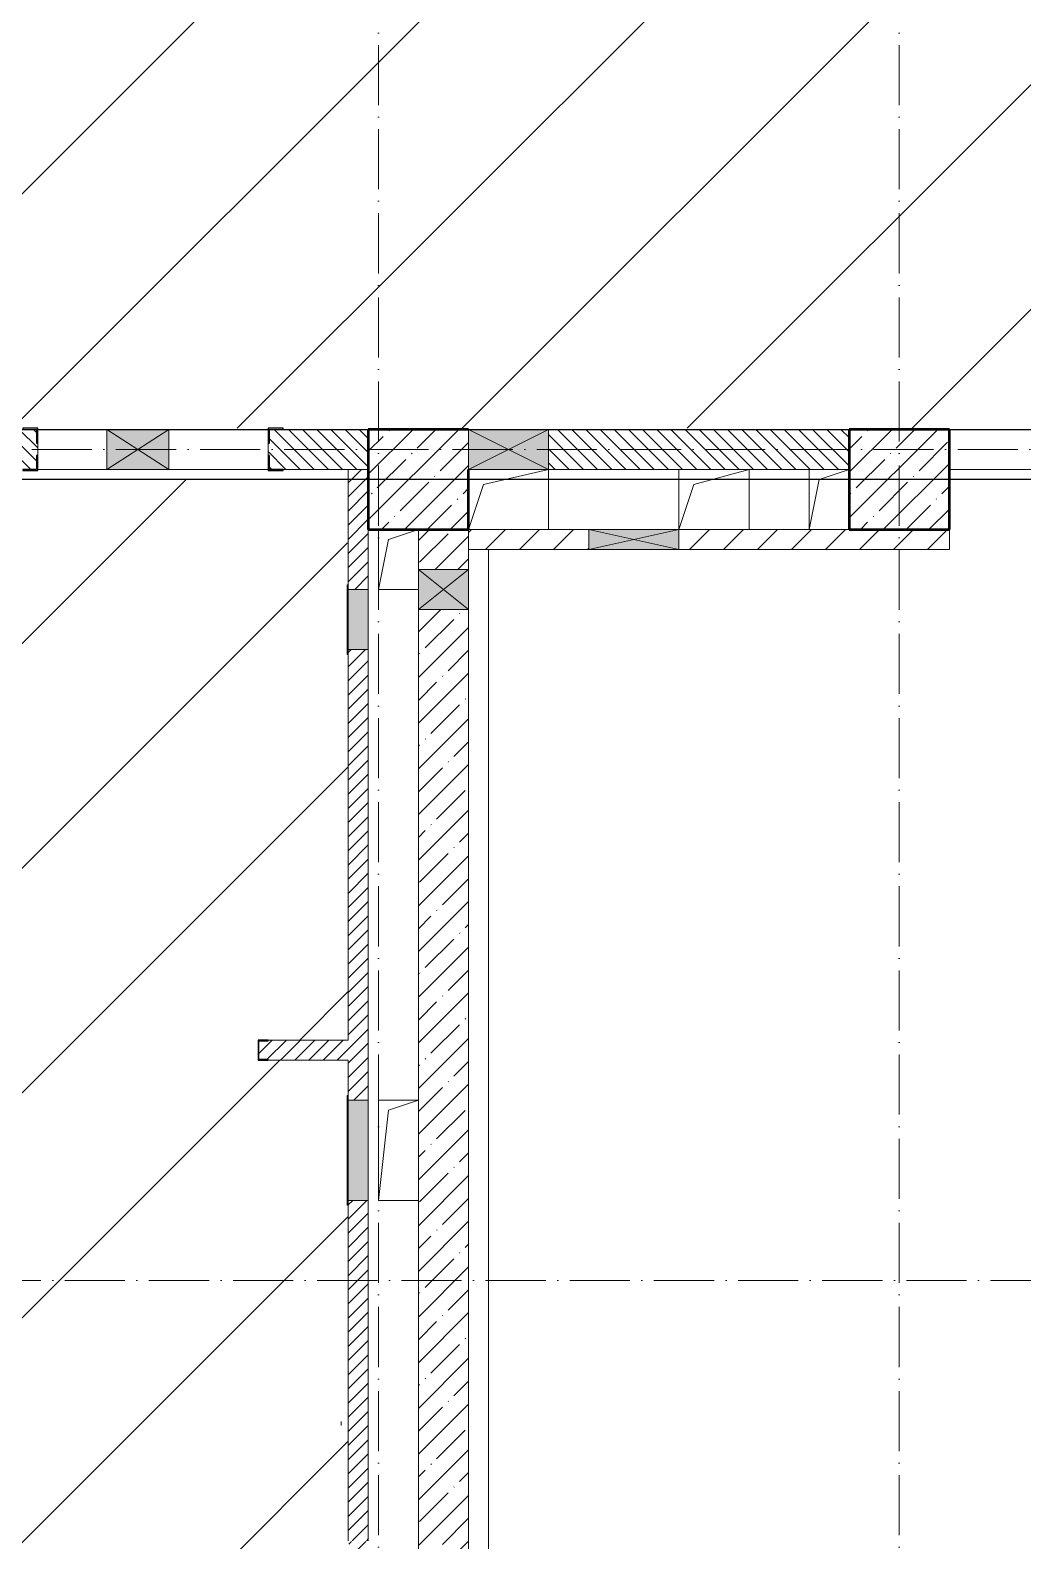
# Model space of a CAD drawing. Header units: millimetres. Extents: x 35697 to 388678, y -91946 to 171347.
# Drawn here: x 296483 to 301437, y -86332 to -78789 of the extents above; entities that cross this region are included whole.
import ezdxf

# ---------------------------------------------------------------- set-up
doc = ezdxf.new("R2010")
doc.units = ezdxf.units.MM
doc.linetypes.add('50_200_ШТРИХ_1Т_ш5_п1_п1_', pattern=[700, 500, -100, 0, -100])
for name, color, linetype, lineweight in [('2.1) ПГП окна 2.8 м', 5, 'Continuous', 30), ('A-DETL-____-OTLN-4', 7, 'Continuous', 18), ('A-DETL-GENF-OTLN', 7, 'Continuous', 9), ('A-FLOR-____-OTLN', 7, 'Continuous', 9), ('A-GENM-____-MCUT', 7, 'Continuous', 25), ('A-GENM-____-OTLN', 7, 'Continuous', 9), ('A-GENM-____-OTLN-1', 7, 'Continuous', 25), ('A-GLAZ-____-OTLN', 7, 'Continuous', 9), ('A-WALL-____-MCUT-1', 7, 'Continuous', 9), ('A-WALL-____-MCUT-3', 7, 'Continuous', 9), ('A-WALL-____-PATT-1', 7, 'Continuous', 9), ('A-WALL-FNSH-MCUT-1', 7, 'Continuous', 9), ('I-WALL-____-OTLN', 7, 'Continuous', 9), ('S-COLS-____-MCUT', 7, 'Continuous', 50), ('S-COLS-____-OTLN', 7, 'Continuous', 9), ('S-GRID-____-OTLN-1', 7, '50_200_ШТРИХ_1Т_ш5_п1_п1_', 9), ('стяжа', 7, 'Continuous', 30)]:
    doc.layers.add(name, color=color, linetype=linetype, lineweight=lineweight)
doc.layers.add('A-GLAZ-____-OTLN-1', color=7, linetype='Continuous', lineweight=9, true_color=0xc0c0c0)
pattern_1 = [(135, (283770.707, -86863.456), (-35.35534, -35.35534), [])]
pattern_2 = [(45, (283770.707, -86863.456), (-35.35534, 35.35534), [])]

# ---------------------------------------------------------------- blocks, each defined once
blk = doc.blocks.new('BSC_Колонна _Прямоугольная - 500х500-V68-АР1_План отверстий 3 этажа в осях 1-64_А-ГГ')
at = {"layer": 'S-COLS-____-OTLN'}
h = blk.add_hatch(dxfattribs=at)
h.set_pattern_fill('FP_105', color=256, style=0, pattern_type=2)
h.set_pattern_definition([(45, (-14650, -5831.04), (-114.0493, 114.0493), []), (45, (-14535.95, -5831.04), (-114.0493, 114.0493), [201.612, -40.322, 3.353, -36.97])])
h.paths.add_polyline_path([(-250, -250), (250, -250), (250, 250), (-250, 250), (-250, 50)], flags=0)
at = {"layer": 'S-COLS-____-MCUT'}
for p, q in [((250, 250), (-250, 250)), ((-250, 250), (-250, -250)), ((250, -250), (250, 50)), ((-250, -250), (250, -250))]:
    blk.add_line(p, q, dxfattribs=at)
blk = doc.blocks.new('BSC_Колонна _Прямоугольная - 500х500-V148-АР1_План отверстий 3 этажа в осях 1-64_А-ГГ')
at = {"layer": 'S-COLS-____-OTLN'}
h = blk.add_hatch(dxfattribs=at)
h.set_pattern_fill('FP_171', color=256, style=0, pattern_type=2)
h.set_pattern_definition([(45, (-17050, -5831.04), (-114.0493, 114.0493), []), (45, (-16935.95, -5831.04), (-114.0493, 114.0493), [201.612, -40.322, 3.353, -36.97])])
h.paths.add_polyline_path([(-250, -250), (250, -250), (250, 250), (-250, 250)], flags=0)
at = {"layer": 'S-COLS-____-MCUT'}
for p, q in [((250, 250), (-250, 250)), ((-250, 250), (-250, -250)), ((250, -250), (250, 250)), ((-250, -250), (250, -250))]:
    blk.add_line(p, q, dxfattribs=at)
blk = doc.blocks.new('АР_Перемычка - АР_Перемычка-28712478-АР1_План отверстий 3 этажа в осях 1-64_А-ГГ')
at = {"layer": 'A-GENM-____-OTLN'}
blk.add_line((0, -100), (8, -100), dxfattribs=at)
blk = doc.blocks.new('154_Стойка_СКБ_Уголок - СМ-2180_200-28268025-АР1_План отверстий 3 этажа в осях 1-64_А-ГГ')
at = {"layer": 'A-GENM-____-MCUT'}
for p, q in [((125, 156), (125, 81)), ((200, 156), (125, 156)), ((200, 150), (200, 156)), ((125, 81), (131, 81)), ((131, 81), (131, 150)), ((131, 150), (200, 150)), ((131, 19), (125, 19)), ((125, 19), (125, -56)), ((131, -50), (131, 19)), ((125, -56), (200, -56)), ((200, -50), (131, -50)), ((200, -56), (200, -50))]:
    blk.add_line(p, q, dxfattribs=at)
blk = doc.blocks.new('154_Фахверк_СКБ_Швеллер - Тип_100_3960-28331862-АР1_План отверстий 3 этажа в осях 1-64_А-ГГ')
at = {"layer": 'A-GENM-____-MCUT'}
for p, q in [((175, 50), (125, 50)), ((125, 50), (125, -50)), ((128, 47), (175, 47)), ((128, -47), (128, 47)), ((175, 47), (175, 50)), ((125, -50), (175, -50)), ((175, -47), (128, -47)), ((175, -50), (175, -47))]:
    blk.add_line(p, q, dxfattribs=at)
blk = doc.blocks.new('AR_Отверстие Ниша - Лючок-32406138-АР1_План отверстий 3 этажа в осях 1-64_А-ГГ')
at = {"layer": 'A-GLAZ-____-OTLN'}
blk.add_hatch(color=256, dxfattribs=at).paths.add_polyline_path([(150, -50), (150, 50), (-150, 50), (-150, -50)], flags=0)
for p, q in [((150, 50), (-150, 50)), ((-150, 50), (-150, -50)), ((150, -50), (150, 50)), ((-150, -50), (150, -50))]:
    blk.add_line(p, q, dxfattribs=at)
blk = doc.blocks.new('Л_Общий_Лючок - Лючок-29683982-АР1_План отверстий 3 этажа в осях 1-64_А-ГГ')
at = {"layer": 'A-GLAZ-____-OTLN-1'}
blk.add_hatch(color=256, dxfattribs=at).paths.add_polyline_path([(-24, 0), (324, 0), (324, 6), (-24, 6)], flags=0)
at = {"layer": 'A-GLAZ-____-OTLN'}
for p, q in [((324, 6), (-24, 6)), ((-24, 6), (-24, 0)), ((324, 6), (324, 0))]:
    blk.add_line(p, q, dxfattribs=at)
blk = doc.blocks.new('AR_Отверстие Ниша - Лючок-32406110-АР1_План отверстий 3 этажа в осях 1-64_А-ГГ')
at = {"layer": 'A-GLAZ-____-OTLN'}
blk.add_hatch(color=256, dxfattribs=at).paths.add_polyline_path([(250, -50), (250, 50), (-250, 50), (-250, -50)], flags=0)
for p, q in [((250, 50), (-250, 50)), ((-250, 50), (-250, -50)), ((250, -50), (250, 50)), ((-250, -50), (250, -50))]:
    blk.add_line(p, q, dxfattribs=at)
blk = doc.blocks.new('Л_Общий_Лючок - Лючок-29741375-АР1_План отверстий 3 этажа в осях 1-64_А-ГГ')
at = {"layer": 'A-GLAZ-____-OTLN-1'}
blk.add_hatch(color=256, dxfattribs=at).paths.add_polyline_path([(-24, 0), (524, 0), (524, 6), (-24, 6)], flags=0)
at = {"layer": 'A-GLAZ-____-OTLN'}
for p, q in [((524, 6), (-24, 6)), ((-24, 6), (-24, 0)), ((524, 6), (524, 0))]:
    blk.add_line(p, q, dxfattribs=at)
blk = doc.blocks.new('AR_Отверстие прямоугольное _в плите_ - AR_Отверстие прямоугольное _в плите_-V170-АР1_План отверстий 3 этажа в осях 1-64_А-ГГ')
at = {"layer": 'A-GENM-____-OTLN'}
for p, q in [((100, 250), (-100, 250)), ((-100, 250), (-100, -250)), ((-50, 200), (100, 250)), ((-100, -250), (-50, 200)), ((-100, -250), (100, -250))]:
    blk.add_line(p, q, dxfattribs=at)
blk = doc.blocks.new('AR_Отверстие прямоугольное _в плите_ - AR_Отверстие прямоугольное _в плите_-30512088-АР1_План отверстий 3 этажа в осях 1-64_А-ГГ')
at = {"layer": 'A-GENM-____-OTLN'}
for p, q in [((-100, 150), (-100, -150)), ((-100, -150), (-50, 100)), ((-50, 100), (100, 150)), ((-100, -150), (100, -150))]:
    blk.add_line(p, q, dxfattribs=at)
blk = doc.blocks.new('AR_Отверстие прямоугольное _в плите_ - AR_Отверстие прямоугольное _в плите_-V190-АР1_План отверстий 3 этажа в осях 1-64_А-ГГ')
at = {"layer": 'A-GENM-____-OTLN'}
for p, q in [((-100, 150), (-100, -150)), ((-100, -150), (-50, 100)), ((-50, 100), (100, 150))]:
    blk.add_line(p, q, dxfattribs=at)
blk = doc.blocks.new('AR_Отверстие прямоугольное _в плите_ - AR_Отверстие прямоугольное _в плите_-V193-АР1_План отверстий 3 этажа в осях 1-64_А-ГГ')
at = {"layer": 'A-GENM-____-OTLN'}
for p, q in [((-125, 75), (200, 150)), ((200, -150), (200, 150)), ((-200, -150), (-125, 75))]:
    blk.add_line(p, q, dxfattribs=at)
blk = doc.blocks.new('AR_Отверстие прямоугольное _в плите_ - AR_Отверстие прямоугольное _в плите_-30552577-АР1_План отверстий 3 этажа в осях 1-64_А-ГГ')
at = {"layer": 'A-GENM-____-OTLN'}
for p, q in [((-175, 150), (-175, -150)), ((-100, 75), (175, 150)), ((175, -150), (175, 150)), ((-175, -150), (-100, 75))]:
    blk.add_line(p, q, dxfattribs=at)
blk = doc.blocks.new('AR_Отверстие прямоугольное _в стене__БезПР - AR_Отверстие прямоугольное _в стене__БезПР-30590134-АР1_План отверстий 3 этажа в осях 1-64_А-ГГ')
at = {"layer": 'A-GLAZ-____-OTLN-1'}
blk.add_hatch(color=256, dxfattribs=at).paths.add_polyline_path([(100, 125), (-100, 125), (-100, -125), (100, -125)], flags=0)
at = {"layer": 'A-DETL-GENF-OTLN'}
for p, q in [((-100, -125), (-100, 125)), ((-100, 125), (100, 125)), ((100, 125), (-100, -125)), ((-100, 125), (100, -125)), ((100, 125), (-100, 125)), ((-100, 125), (-100, -125)), ((100, 125), (100, -125)), ((100, -125), (100, 125)), ((100, -125), (-100, -125)), ((-100, -125), (100, -125))]:
    blk.add_line(p, q, dxfattribs=at)
at = {"layer": 'A-GLAZ-____-OTLN'}
blk.add_line((100, 125), (-100, 125), dxfattribs=at)
blk = doc.blocks.new('AR_Отверстие прямоугольное _в стене_ - AR_Отверстие прямоугольное _в стене__ОВ-36982548-АР1_План отверстий 3 этажа в осях 1-64_А-ГГ')
at = {"layer": 'A-GLAZ-____-OTLN'}
blk.add_hatch(color=256, dxfattribs=at).paths.add_polyline_path([(225, -50), (225, 50), (-225, 50), (-225, -50)], flags=0)
at = {"layer": 'A-DETL-GENF-OTLN'}
for p, q in [((-225, -50), (-225, 50)), ((-225, 50), (225, 50)), ((225, 50), (-225, -50)), ((-225, 50), (225, -50)), ((225, 50), (-225, 50)), ((-225, 50), (-225, -50)), ((225, 50), (225, -50)), ((225, -50), (225, 50)), ((225, -50), (-225, -50)), ((-225, -50), (225, -50))]:
    blk.add_line(p, q, dxfattribs=at)
blk = doc.blocks.new('AR_Отверстие прямоугольное _в стене__БезПР - AR_Отверстие прямоугольное _в стене__БезПР-36983901-АР1_План отверстий 3 этажа в осях 1-64_А-ГГ')
at = {"layer": 'A-GLAZ-____-OTLN'}
blk.add_hatch(color=256, dxfattribs=at).paths.add_polyline_path([(200, 100), (-200, 100), (-200, -100), (200, -100), (200, 86.8)], flags=0)
at = {"layer": 'A-DETL-GENF-OTLN'}
for p, q in [((-200, -100), (-200, 100)), ((-200, 100), (200, 100)), ((200, 100), (-200, -100)), ((-200, 100), (200, -100)), ((200, 100), (-200, 100)), ((-200, 100), (-200, -100)), ((200, 100), (200, -100)), ((200, -100), (200, 100)), ((200, -100), (-200, -100)), ((-200, -100), (200, -100))]:
    blk.add_line(p, q, dxfattribs=at)
blk = doc.blocks.new('AR_Отверстие прямоугольное _в стене_ - AR_Отверстие прямоугольное _в стене__ОВ-36985549-АР1_План отверстий 3 этажа в осях 1-64_А-ГГ')
at = {"layer": 'A-GLAZ-____-OTLN'}
blk.add_hatch(color=256, dxfattribs=at).paths.add_polyline_path([(155, 100), (-155, 100), (-155, -100), (155, -100), (155, 86.8)], flags=0)
at = {"layer": 'A-DETL-GENF-OTLN'}
for p, q in [((-155, -100), (-155, 100)), ((-155, 100), (155, 100)), ((155, 100), (-155, -100)), ((-155, 100), (155, -100)), ((155, 100), (-155, 100)), ((-155, 100), (-155, -100)), ((155, 100), (155, -100)), ((155, -100), (155, 100)), ((155, -100), (-155, -100)), ((-155, -100), (155, -100))]:
    blk.add_line(p, q, dxfattribs=at)
blk = doc.blocks.new('3эт')
at = {"layer": 'S-GRID-____-OTLN-1', "color": 251, "ltscale": 0.6, "true_color": 0x636466}
for p, q in [((298220.7, -91346.1), (298220.7, -36982.5)), ((300820.7, -91346.1), (300820.7, -36982.5)), ((374089.5, -80882.4), (279101.9, -80882.4)), ((387697.2, -85032.4), (279101.9, -85032.4))]:
    blk.add_line(p, q, dxfattribs=at)

msp = doc.modelspace()

# ---------------------------------------------------------------- hatches: boundary and pattern name
at = {"layer": '2.1) ПГП окна 2.8 м'}
h = msp.add_hatch(dxfattribs=at)
h.set_pattern_fill('ANSI31', color=5, scale=250)
h.paths.add_polyline_path([(322070.7, -77882.4), (321570.7, -77882.4), (321570.7, -77632.4), (319770.7, -77632.4), (319770.7, -77638.4), (319695.7, -77638.4), (319270.7, -77634.3), (319270.7, -77732.4), (319070.7, -77732.4), (319070.7, -77882.4), (318570.7, -77882.4), (318570.7, -77632.4), (316770.7, -77632.4), (316770.7, -77638.4), (316695.7, -77638.4), (315645.7, -77632.4), (315645.7, -77638.4), (315570.7, -77638.4), (313770.7, -77632.4), (313770.7, -77638.4), (313695.7, -77638.4), (313070.7, -77632.4), (313070.7, -77882.4), (312570.7, -77882.4), (312570.7, -77632.4), (310770.7, -77632.4), (310770.7, -77638.4), (310695.7, -77638.4), (310270.7, -77634.3), (310270.7, -77732.4), (310070.7, -77732.4), (310070.7, -77882.4), (309570.7, -77882.4), (309570.7, -77632.4), (302520.7, -77632.4), (301370.7, -77632.4), (301370.7, -77382.4), (298806.3, -77382.4, -0.683489), (298713.1, -77382.4), (293370.7, -77382.4), (293370.7, -77632.4), (289370.7, -77632.4), (281820.7, -77632.4), (281820.7, -77882.4), (281570.7, -77882.4), (281570.7, -78207.4), (281576.7, -78207.4), (281576.7, -78282.4), (281570.7, -80082.4), (281576.7, -80082.4), (281576.7, -80157.4), (281573.9, -80332.4), (281670.7, -80332.4), (281670.7, -80532.4), (281820.7, -80532.4), (281820.7, -80782.4), (289595.7, -80782.4), (289595.7, -80776.4), (289670.7, -80776.4), (290820.7, -80776.5), (290820.7, -80776.4), (290895.7, -80776.4), (292345.7, -80776.5), (292345.7, -80776.4), (292420.7, -80776.4), (293570.7, -80776.5), (293570.7, -80776.4), (293645.7, -80776.4), (294695.7, -80776.5), (294695.7, -80776.4), (294770.7, -80776.4), (295770.7, -80776.5), (295770.7, -80776.4), (295845.7, -80776.4), (296445.7, -80776.5), (296445.7, -80776.4), (296520.7, -80776.4), (297670.7, -80776.5), (297670.7, -80776.4), (297745.7, -80776.4), (302770.7, -80776.8), (302770.7, -80776.4), (302845.7, -80776.4), (307395.7, -80776.8), (307395.7, -80776.4), (307470.7, -80776.4), (309170.7, -80776.6), (309170.7, -80776.4), (309245.7, -80776.4), (313095.7, -80776.8), (313095.7, -80776.4), (313248.7, -80776.4), (313260.7, -80782.4), (313660.7, -80782.4), (313870.7, -80782.4), (313870.7, -80776.4), (313945.7, -80776.4), (314095.7, -80776.4), (314095.7, -80776.4), (314170.7, -80776.4), (314870.7, -80776.5), (314870.7, -80776.4), (314945.7, -80776.4), (316745.7, -80776.6), (316745.7, -80776.4), (316820.7, -80776.4), (317970.7, -80776.5), (317970.7, -80776.4), (318045.7, -80776.4), (322070.7, -80776.9)])
h.paths.add_polyline_path([(355620.7, -77882.4), (355120.7, -77882.4), (355120.7, -77632.4), (352620.7, -77632.4), (352620.7, -77882.4), (352120.7, -77882.4), (352120.7, -77732.4), (351920.7, -77732.4), (351945.7, -77657.4), (352120.7, -77632.4), (352120.7, -77382.4), (351776.7, -77382.4), (351776.7, -77451.4), (351770.7, -77563.4), (351770.7, -77382.4), (346620.7, -77382.4), (346620.7, -77661), (346820.7, -77632.4), (346820.7, -77732.4), (346620.7, -77732.4), (346620.7, -77882.4), (346120.7, -77882.4), (346120.7, -77732.4), (345920.7, -77732.4), (345920.7, -77632.4), (343970.7, -77632.4), (343970.7, -77638.4), (343895.7, -77638.4), (343620.7, -77632.4), (343620.7, -77882.4), (343120.7, -77882.4), (343120.7, -77632.4), (342845.7, -77632.4), (342845.7, -77638.4), (342770.7, -77638.4), (342770.7, -77632.4), (340970.7, -77632.4), (340970.7, -77638.4), (340895.7, -77638.4), (339845.7, -77632.4), (339845.7, -77638.4), (339770.7, -77638.4), (337970.7, -77632.4), (337970.7, -77638.4), (337820.7, -77638.4), (337820.7, -77732.4), (337620.7, -77732.4), (337620.7, -77882.4), (337120.7, -77882.4), (337120.7, -77732.4), (336920.7, -77732.4), (336945.7, -77657.4), (337120.7, -77632.4), (337120.7, -77382.4), (336776.7, -77382.4), (336776.7, -77451.4), (336770.7, -77563.4), (336770.7, -77382.4), (334970.7, -77382.4), (334970.7, -77451.4), (334970.7, -77563.4), (334970.7, -77638.4), (334895.7, -77638.4), (334620.7, -77632.4), (334620.7, -77882.4), (334120.7, -77882.4), (334120.7, -77732.4), (333920.7, -77732.4), (333945.7, -77657.4), (334120.7, -77632.4), (334120.7, -77382.4), (333776.7, -77382.4), (333776.7, -77451.4), (333770.7, -77563.4), (333770.7, -77382.4), (331970.7, -77382.4), (331970.7, -77451.4), (331970.7, -77563.4), (331970.7, -77638.4), (331895.7, -77638.4), (330845.7, -77632.4), (330845.7, -77638.4), (330770.7, -77638.4), (330770.7, -77632.4), (328970.7, -77632.4), (328970.7, -77638.4), (328820.7, -77638.4), (328820.7, -77732.4), (328620.7, -77732.4), (328620.7, -77882.4), (328120.7, -77882.4), (328120.7, -77732.4), (327920.7, -77732.4), (327945.7, -77657.4), (328120.7, -77632.4), (328120.7, -77382.4), (327776.7, -77382.4), (327776.7, -77451.4), (327770.7, -77563.4), (327770.7, -77382.4), (325970.7, -77382.4), (325970.7, -77451.4), (325970.7, -77563.4), (325970.7, -77638.4), (325895.7, -77638.4), (325620.7, -77632.4), (325620.7, -77882.4), (325120.7, -77882.4), (325120.7, -77732.4), (324920.7, -77732.4), (324945.7, -77657.4), (325120.7, -77632.4), (325120.7, -77382.4), (324776.7, -77382.4), (324776.7, -77451.4), (324770.7, -77563.4), (324770.7, -77382.4), (322970.7, -77382.4), (322970.7, -77451.4), (322970.7, -77563.4), (322970.7, -77638.4), (322895.7, -77638.4), (322620.7, -77632.4), (322620.7, -77882.4), (322120.7, -77882.4), (322120.7, -80782.4), (326145.7, -80782.4), (326145.7, -80776.4), (326220.7, -80776.4), (327920.7, -80776.6), (327920.7, -80776.4), (327995.7, -80776.4), (329320.7, -80776.6), (329320.7, -80776.4), (329395.7, -80776.4), (329495.7, -80776.4), (329495.7, -80776.4), (329570.7, -80776.4), (331370.7, -80776.7), (331370.7, -80776.4), (331445.7, -80776.4), (337945.7, -80777.4), (337945.7, -80776.4), (338020.7, -80776.4), (339720.7, -80776.7), (339720.7, -80776.4), (339795.7, -80776.4), (340445.7, -80776.5), (340445.7, -80776.4), (340520.7, -80776.4), (341420.7, -80776.6), (341420.7, -80776.4), (341495.7, -80776.4), (346945.7, -80777.5), (346945.7, -80776.4), (347020.7, -80776.4), (348720.7, -80776.8), (348720.7, -80776.4), (348795.7, -80776.4), (352745.7, -80777.4), (352745.7, -80776.4), (352820.7, -80776.4), (353720.7, -80776.7), (353720.7, -80776.4), (353795.7, -80776.4), (355620.7, -80777)])
h.paths.add_polyline_path([(324776.7, -77632.4), (324845.7, -77632.4), (324845.7, -77638.4), (324776.7, -77638.4)], flags=16)
h.paths.add_polyline_path([(327776.7, -77632.4), (327845.7, -77632.4), (327845.7, -77638.4), (327776.7, -77638.4)], flags=16)
h.paths.add_polyline_path([(333776.7, -77632.4), (333845.7, -77632.4), (333845.7, -77638.4), (333776.7, -77638.4)], flags=16)
h.paths.add_polyline_path([(336776.7, -77632.4), (336845.7, -77632.4), (336845.7, -77638.4), (336776.7, -77638.4)], flags=16)
h.paths.add_polyline_path([(351776.7, -77632.4), (351845.7, -77632.4), (351845.7, -77638.4), (351776.7, -77638.4)], flags=16)
h.paths.add_polyline_path([(372820.7, -77882.4), (370565.7, -77882.4), (370565.7, -77888.4), (370490.7, -77888.4), (370490.7, -77882.4), (369340.7, -77882.4), (369340.7, -77888.4), (369265.7, -77888.4), (363995.7, -77882.4), (363995.7, -77888.4), (363920.7, -77888.4), (362770.7, -77882.4), (362770.7, -77888.4), (362695.7, -77888.4), (361770.7, -77882.4), (361270.7, -77882.4), (360195.7, -77882.4), (360195.7, -77888.4), (360120.7, -77888.4), (360120.7, -77882.4), (358970.7, -77882.4), (358970.7, -77888.4), (358895.7, -77888.4), (358770.7, -77882.4), (358270.7, -77882.4), (358270.7, -77632.4), (356170.7, -77632.4), (356170.7, -77882.4), (355670.7, -77882.4), (355670.7, -80782.4), (356170.7, -80782.4), (356495.7, -80782.4), (356495.7, -80776.4), (356570.7, -80776.4), (358270.7, -80777), (358270.7, -80776.4), (358345.7, -80776.4), (361995.7, -80777.9), (361995.7, -80776.4), (362070.7, -80776.4), (362770.7, -80776.8), (362770.7, -80776.4), (362845.7, -80776.4), (362995.7, -80776.5), (362995.7, -80776.4), (363070.7, -80776.4), (363770.7, -80776.8), (363770.7, -80776.4), (363845.7, -80776.4), (363995.7, -80776.5), (363995.7, -80776.4), (364070.7, -80776.4), (372770.7, -80782.4), (372820.7, -80782.4), (372820.7, -80082.4)])
h.paths.add_polyline_path([(301397.2, -79889.3), (303030.7, -79889.3), (303030.7, -78689.3), (301397.2, -78689.3)], flags=24)
h.paths.add_polyline_path([(340247.8, -79908.4), (341925.4, -79908.4), (341925.4, -78708.4), (340247.8, -78708.4)], flags=24)
h = msp.add_hatch(dxfattribs=at)
h.set_pattern_fill('ANSI31', color=5, scale=250)
h.paths.add_polyline_path([(298064.7, -84108.4), (298070.7, -83932.4), (297670.7, -83932.4), (297620.7, -83932.4), (297620.7, -83832.4), (297670.7, -83832.4), (298070.7, -83832.4), (298070.7, -81906.4), (298064.7, -81906.4), (298064.7, -81558.4), (298070.2, -81032.4), (296420.7, -81032.4), (296420.7, -83682.4), (296420.7, -83932.4), (294270.7, -83932.4), (294270.7, -85882.4), (294270.7, -86282.4), (294270.7, -86332.4), (294270.7, -88282.4), (294670.7, -88282.4), (294670.7, -88532.4), (296495.7, -88532.4), (296495.7, -88526.4), (296570.7, -88526.4), (296570.7, -88532.4), (297570.7, -88532.4), (297570.7, -88526.4), (297645.7, -88526.4), (297970.7, -88530.1), (297970.7, -88432.4), (298070.7, -88432.4), (298070.7, -86382.4), (298070.7, -86332.4), (298070.7, -84656.4), (298064.7, -84656.4)])
h.paths.add_polyline_path([(291220.7, -81382.4), (291220.7, -81082.4), (291220.7, -81032.4), (289570.7, -81032.4), (289570.7, -81282.4), (289320.7, -81282.4), (289320.7, -88282.4), (289570.7, -88282.4), (289570.7, -88432.4), (289770.7, -88432.4), (289770.7, -88532.4), (290095.7, -88532.4), (290095.7, -88526.4), (290170.7, -88526.4), (290170.7, -88532.4), (291170.7, -88532.4), (291170.7, -88526.4), (291245.7, -88526.4), (293670.7, -88531.4), (293670.7, -88282.4), (293670.7, -87882.4), (293670.7, -86332.4), (293670.7, -86282.4), (293670.7, -84482.4), (293670.7, -84082.4), (293670.7, -84032.4), (293670.7, -83932.4), (291520.7, -83932.4), (290570.7, -83932.4), (290520.7, -83932.4), (290520.7, -83832.4), (290570.7, -83832.4), (291220.7, -83832.4)])
h.paths.add_polyline_path([(294070.7, -81032.4), (291670.7, -81032.4), (291670.7, -83332.4), (292320.7, -83332.4), (292820.7, -83332.4), (294070.7, -83332.4)])
h.paths.add_polyline_path([(295161, -87393.5), (296863.4, -87393.5), (296863.4, -86193.5), (295161, -86193.5)], flags=24)
h.paths.add_polyline_path([(291347.7, -85137.6), (293003.5, -85137.6), (293003.5, -83937.6), (291347.7, -83937.6)], flags=24)
h.paths.add_polyline_path([(290031, -87601.5), (291733.1, -87601.5), (291733.1, -86401.5), (290031, -86401.5)], flags=24)
h.paths.add_polyline_path([(291780, -82762.7), (293479.5, -82762.7), (293479.5, -81562.7), (291780, -81562.7)], flags=24)
at = {"layer": 'A-WALL-____-PATT-1'}
h = msp.add_hatch(dxfattribs=at)
h.set_pattern_fill('FP_6', color=256, style=0, pattern_type=2)
h.set_pattern_definition(pattern_1)
h.paths.add_polyline_path([(298170.7, -80982.4), (298170.7, -80782.4), (297676.7, -80782.4), (297676.7, -80851.4), (297670.7, -80851.4), (297670.7, -80913.4), (297676.7, -80913.4), (297676.7, -80982.4), (297896.7, -80982.4)], flags=0)
h.paths.add_polyline_path([(296129.3, -80982.4), (296514.7, -80982.4), (296514.7, -80913.4), (296520.7, -80913.4), (296520.7, -80851.4), (296514.7, -80851.4), (296514.7, -80782.4), (295776.7, -80782.4), (295776.7, -80851.4), (295770.7, -80851.4), (295770.7, -80913.4), (295776.7, -80913.4), (295776.7, -80982.4), (295845.7, -80982.4)], flags=0)
h.paths.add_polyline_path([(294670.7, -80982.4), (294764.7, -80982.4), (294764.7, -80913.4), (294770.7, -80913.4), (294770.7, -80851.4), (294764.7, -80851.4), (294764.7, -80782.4), (294670.7, -80782.4), (294670.7, -80969.2)], flags=0)
h = msp.add_hatch(dxfattribs=at)
h.set_pattern_fill('FP_6', color=256, style=0, pattern_type=2)
h.set_pattern_definition(pattern_1)
h.paths.add_polyline_path([(300570.7, -80982.4), (300570.7, -80782.4), (299070.7, -80782.4), (299070.7, -80982.4), (299664.2, -80982.4)], flags=0)
h = msp.add_hatch(dxfattribs=at)
h.set_pattern_fill('FP_5', color=256, style=0, pattern_type=2)
h.set_pattern_definition(pattern_2)
h.paths.add_polyline_path([(298070.7, -88532.4), (298170.7, -88532.4), (298170.7, -86382.4), (298167.7, -86382.4), (298167.7, -86335.4), (298073.7, -86335.4), (298073.7, -86382.4), (298070.7, -86382.4), (298070.7, -88282.4)], flags=0)
h.paths.add_polyline_path([(298167.7, -86332.4), (298170.7, -86332.4), (298170.7, -84632.4), (298070.7, -84632.4), (298070.7, -86332.4), (298122.9, -86332.4)], flags=0)
h.paths.add_polyline_path([(298070.7, -84132.4), (298170.7, -84132.4), (298170.7, -81882.4), (298070.7, -81882.4), (298070.7, -83932.4)], flags=0)
h.paths.add_polyline_path([(298150.4, -81582.4), (298170.7, -81582.4), (298170.7, -80982.4), (298070.7, -80982.4), (298070.7, -81582.4), (298149.7, -81582.4)], flags=0)
h = msp.add_hatch(dxfattribs=at)
h.set_pattern_fill('FP_38', color=256, style=0, pattern_type=2)
h.set_pattern_definition([(45, (283770.7, -86863.46), (-114.0493, 114.0493), []), (45, (283884.76, -86863.46), (-114.0493, 114.0493), [201.612, -40.322, 3.353, -36.97])])
h.paths.add_polyline_path([(298420.7, -88282.4), (298670.7, -88282.4), (298670.7, -81682.4), (298420.7, -81682.4), (298420.7, -87849.5)], flags=0)
h.paths.add_polyline_path([(298420.7, -81482.4), (298670.7, -81482.4), (298670.7, -81282.4), (298420.7, -81282.4)], flags=0)
h = msp.add_hatch(dxfattribs=at)
h.set_pattern_fill('FP_4', color=256, style=0, pattern_type=2)
h.set_pattern_definition([(45, (283770.71, -86863.46), (-84.8528, 84.8528), [])])
h.paths.add_polyline_path([(300570.7, -81382.4), (301070.7, -81382.4), (301070.7, -81282.4), (299720.7, -81282.4), (299720.7, -81382.4)], flags=0)
h.paths.add_polyline_path([(298670.7, -81382.4), (299270.7, -81382.4), (299270.7, -81282.4), (298670.7, -81282.4)], flags=0)
h = msp.add_hatch(dxfattribs=at)
h.set_pattern_fill('FP_5', color=256, style=0, pattern_type=2)
h.set_pattern_definition(pattern_2)
h.paths.add_polyline_path([(298070.7, -83932.4), (298070.7, -83832.4), (297670.7, -83832.4), (297670.7, -83835.4), (297623.7, -83835.4), (297623.7, -83929.4), (297670.7, -83929.4), (297670.7, -83932.4), (297896.7, -83932.4)], flags=0)

# ---------------------------------------------------------------- linework, layer by layer
msp.add_lwpolyline([(372770.7, -81032.4), (281820.7, -81032.4), (281820.7, -80782.4), (372770.7, -80782.4)], close=True)
at = {"layer": 'A-DETL-____-OTLN-4'}
msp.add_line((298770.7, -88526.4), (298770.7, -81382.4), dxfattribs=at)
at = {"layer": 'A-FLOR-____-OTLN'}
for p, q in [((299070.7, -80982.4), (299070.7, -81282.4)), ((299720.7, -81282.4), (299720.7, -80982.4)), ((300070.7, -80982.4), (300070.7, -81282.4)), ((300370.7, -81282.4), (300370.7, -80982.4)), ((298220.7, -81582.4), (298220.7, -81282.4)), ((298420.7, -81582.4), (298220.7, -81582.4)), ((298220.7, -84132.4), (298420.7, -84132.4)), ((298220.7, -84632.4), (298220.7, -84132.4)), ((298420.7, -84632.4), (298220.7, -84632.4))]:
    msp.add_line(p, q, dxfattribs=at)
at = {"layer": 'A-WALL-____-MCUT-1'}
for p, q in [((298420.7, -81282.4), (298420.7, -81482.4)), ((298670.7, -81482.4), (298670.7, -81282.4)), ((298420.7, -81682.4), (298420.7, -88282.4)), ((298670.7, -88282.4), (298670.7, -81682.4))]:
    msp.add_line(p, q, dxfattribs=at)
at = {"layer": 'A-WALL-____-MCUT-3'}
for p, q in [((298170.7, -80782.4), (297745.7, -80782.4)), ((300570.7, -80782.4), (299070.7, -80782.4)), ((296520.7, -80913.4), (296520.7, -80851.4)), ((297670.7, -80851.4), (297670.7, -80913.4)), ((297745.7, -80982.4), (298170.7, -80982.4)), ((299070.7, -80982.4), (300570.7, -80982.4))]:
    msp.add_line(p, q, dxfattribs=at)
at = {"layer": 'A-WALL-FNSH-MCUT-1'}
for p, q in [((298070.7, -80982.4), (298070.7, -81582.4)), ((298170.7, -81582.4), (298170.7, -81282.4)), ((299270.7, -81282.4), (298670.7, -81282.4)), ((300570.7, -81282.4), (299720.7, -81282.4)), ((301070.7, -81382.4), (301070.7, -81282.4)), ((298670.7, -81382.4), (299270.7, -81382.4)), ((299720.7, -81382.4), (301070.7, -81382.4)), ((298070.7, -81882.4), (298070.7, -83832.4)), ((298170.7, -84132.4), (298170.7, -81882.4)), ((298070.7, -83832.4), (297670.7, -83832.4)), ((297670.7, -83932.4), (298070.7, -83932.4)), ((298070.7, -83932.4), (298070.7, -84132.4)), ((298070.7, -84632.4), (298070.7, -86332.4)), ((298170.7, -86332.4), (298170.7, -84632.4)), ((298035.7, -85757.4), (298035.7, -85737.4))]:
    msp.add_line(p, q, dxfattribs=at)
at = {"layer": 'I-WALL-____-OTLN'}
for p, q in [((296520.7, -80782.4), (296865.7, -80782.4)), ((297175.7, -80782.4), (297670.7, -80782.4)), ((301070.7, -80782.4), (301820.7, -80782.4)), ((296865.7, -80982.4), (296520.7, -80982.4)), ((297670.7, -80982.4), (297175.7, -80982.4)), ((301820.7, -80982.4), (301070.7, -80982.4))]:
    msp.add_line(p, q, dxfattribs=at)

# ---------------------------------------------------------------- block references
at = {"layer": 'A-GENM-____-OTLN'}
for name, p in [('AR_Отверстие прямоугольное _в плите_ - AR_Отверстие прямоугольное _в плите_-V193-АР1_План отверстий 3 этажа в осях 1-64_А-ГГ', (298870.7, -81132.4)), ('AR_Отверстие прямоугольное _в плите_ - AR_Отверстие прямоугольное _в плите_-30552577-АР1_План отверстий 3 этажа в осях 1-64_А-ГГ', (299895.7, -81132.4)), ('AR_Отверстие прямоугольное _в плите_ - AR_Отверстие прямоугольное _в плите_-V190-АР1_План отверстий 3 этажа в осях 1-64_А-ГГ', (300470.7, -81132.4)), ('АР_Перемычка - АР_Перемычка-28712478-АР1_План отверстий 3 этажа в осях 1-64_А-ГГ', (301070.7, -80882.4)), ('AR_Отверстие прямоугольное _в плите_ - AR_Отверстие прямоугольное _в плите_-30512088-АР1_План отверстий 3 этажа в осях 1-64_А-ГГ', (298320.7, -81432.4)), ('AR_Отверстие прямоугольное _в плите_ - AR_Отверстие прямоугольное _в плите_-V170-АР1_План отверстий 3 этажа в осях 1-64_А-ГГ', (298320.7, -84382.4))]:
    msp.add_blockref(name, p, dxfattribs=at)
at = {"layer": 'A-GENM-____-OTLN-1', "rotation": 180}
msp.add_blockref('154_Стойка_СКБ_Уголок - СМ-2180_200-28268025-АР1_План отверстий 3 этажа в осях 1-64_А-ГГ', (296645.7, -80832.4), dxfattribs=at)
at = {"layer": 'A-GENM-____-OTLN-1'}
for name, p in [('154_Стойка_СКБ_Уголок - СМ-2180_200-28268025-АР1_План отверстий 3 этажа в осях 1-64_А-ГГ', (297545.7, -80932.4)), ('154_Фахверк_СКБ_Швеллер - Тип_100_3960-28331862-АР1_План отверстий 3 этажа в осях 1-64_А-ГГ', (297495.7, -83882.4))]:
    msp.add_blockref(name, p, dxfattribs=at)
at = {"layer": 'A-GLAZ-____-OTLN'}
for name, p, rotation in [('AR_Отверстие прямоугольное _в стене_ - AR_Отверстие прямоугольное _в стене__ОВ-36985549-АР1_План отверстий 3 этажа в осях 1-64_А-ГГ', (297020.7, -80882.4), 180), ('AR_Отверстие прямоугольное _в стене__БезПР - AR_Отверстие прямоугольное _в стене__БезПР-36983901-АР1_План отверстий 3 этажа в осях 1-64_А-ГГ', (298870.7, -80882.4), 180), ('AR_Отверстие прямоугольное _в стене__БезПР - AR_Отверстие прямоугольное _в стене__БезПР-30590134-АР1_План отверстий 3 этажа в осях 1-64_А-ГГ', (298545.7, -81582.4), 269.9999999999999), ('Л_Общий_Лючок - Лючок-29683982-АР1_План отверстий 3 этажа в осях 1-64_А-ГГ', (298070.7, -81882.4), 89.99999999999967), ('AR_Отверстие Ниша - Лючок-32406138-АР1_План отверстий 3 этажа в осях 1-64_А-ГГ', (298120.7, -81732.4), 269.9999999999997), ('Л_Общий_Лючок - Лючок-29741375-АР1_План отверстий 3 этажа в осях 1-64_А-ГГ', (298070.7, -84632.4), 89.99999999999967), ('AR_Отверстие Ниша - Лючок-32406110-АР1_План отверстий 3 этажа в осях 1-64_А-ГГ', (298120.7, -84382.4), 269.9999999999997)]:
    msp.add_blockref(name, p, dxfattribs=dict(at, rotation=rotation))
msp.add_blockref('AR_Отверстие прямоугольное _в стене_ - AR_Отверстие прямоугольное _в стене__ОВ-36982548-АР1_План отверстий 3 этажа в осях 1-64_А-ГГ', (299495.7, -81332.4), dxfattribs=at)
at = {"layer": 'S-COLS-____-OTLN'}
for name, p in [('BSC_Колонна _Прямоугольная - 500х500-V68-АР1_План отверстий 3 этажа в осях 1-64_А-ГГ', (298420.7, -81032.4)), ('BSC_Колонна _Прямоугольная - 500х500-V148-АР1_План отверстий 3 этажа в осях 1-64_А-ГГ', (300820.7, -81032.4))]:
    msp.add_blockref(name, p, dxfattribs=at)
at = {"layer": 'стяжа'}
msp.add_blockref('3эт', (0, 0), dxfattribs=at)

doc.saveas('drawing.dxf')
